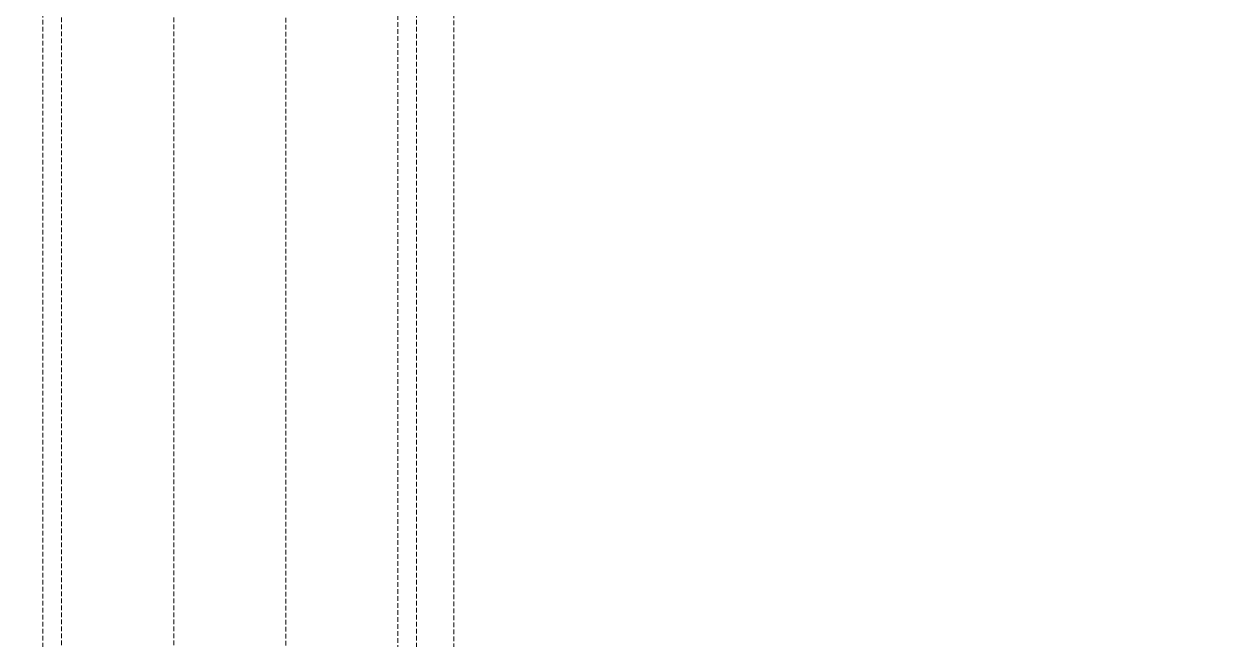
# Model space of a CAD drawing. Extents: x -1457 to 23780, y -2071 to 4205.
# Drawn here: x 13051.5 to 13115, y 1601.1 to 1634 of the extents above; entities that cross this region are included whole.
import ezdxf

# ---------------------------------------------------------------- set-up
doc = ezdxf.new("R2010")
doc.units = 0
doc.header["$MEASUREMENT"] = 0
doc.linetypes.add('HIDDEN', pattern=[0.375, 0.25, -0.125])
doc.layers.add('M-TEFRIS2-015', color=129, linetype='Continuous', lineweight=9)

msp = doc.modelspace()

# ---------------------------------------------------------------- linework, layer by layer
at = {"layer": 'M-TEFRIS2-015', "linetype": 'HIDDEN', "lineweight": 0}
msp.add_line((13074.5, 1216.591), (13074.5, 1835), dxfattribs=at)
for points in [[(13074.5, 1250.478, -0.146575), (16650.5, 2301.358, -0.146575)], [(13074.5, 1209.101, -0.147553), (16652.5, 2266.705)], [(13055.865, 1124.027, -0.149972), (16650.5, 2206.094)], [(16671.487, 2158.026, 0.152192), (13054.425, 1065.279, 0.152192)], [(13033.607, 1157.262, -0.075525), (14783.962, 1979.921, -0.075525)]]:
    msp.add_lwpolyline(points, format="xyb", dxfattribs=at)
for points in [[(13072.5, 1701), (13052.5, 1701), (13052.5, 1574), (13072.5, 1574)], [(13071.5, 1700), (13053.5, 1700), (13053.5, 1575), (13071.5, 1575)]]:
    msp.add_lwpolyline(points, close=True, dxfattribs=at)
msp.add_lwpolyline([(13059.5, 1700), (13059.5, 1580.488), (13065.5, 1580.488), (13065.5, 1700)], dxfattribs=at)
for centre, radius, start, end in [((16616.87, -4193.952), 6467.021, 89.7020434, 123.2134137), ((16616.388, -4192.323), 6055, 89.4850852, 125.5486994)]:
    msp.add_arc(centre, radius, start, end, dxfattribs=at)

doc.saveas('drawing.dxf')
